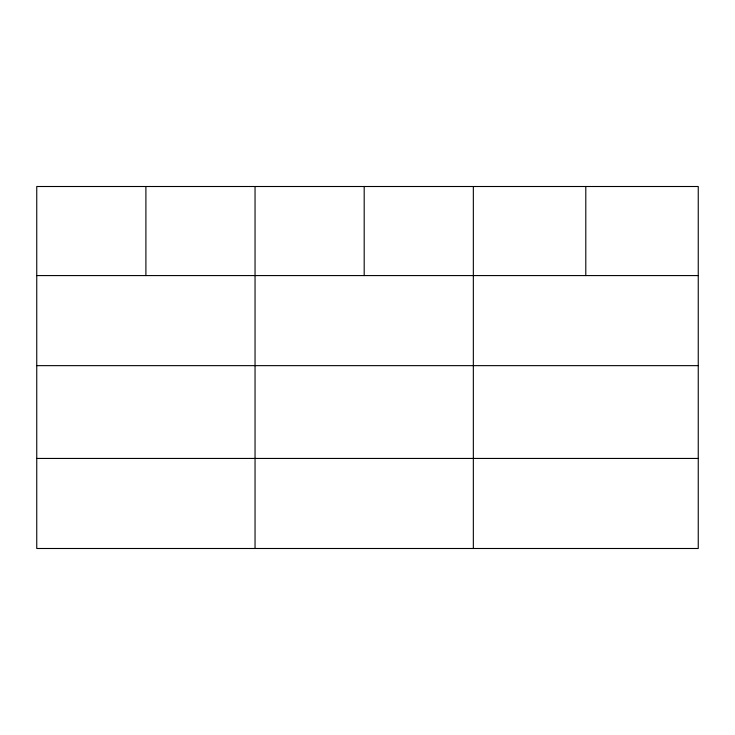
<?xml version="1.0" encoding="UTF-8"?>
<svg xmlns="http://www.w3.org/2000/svg" width="735" height="735" viewBox="0 0 735 735"><rect width="100%" height="100%" fill="white"/><g stroke="black" fill="none" stroke-linecap="round" stroke-linejoin="round"><path stroke-width="1.1" d="M698.25 365.644L698.25 186.506L36.75 186.506L36.75 548.494L698.25 548.494L698.25 365.644L36.75 365.644M36.75 275.579L698.25 275.579M36.75 458.438L698.25 458.438M585.795 186.506L585.795 275.579M473.34 186.506L473.34 548.494M364.192 186.506L364.192 275.579M255.045 186.506L255.045 548.494M145.898 186.506L145.898 275.579"/></g></svg>
